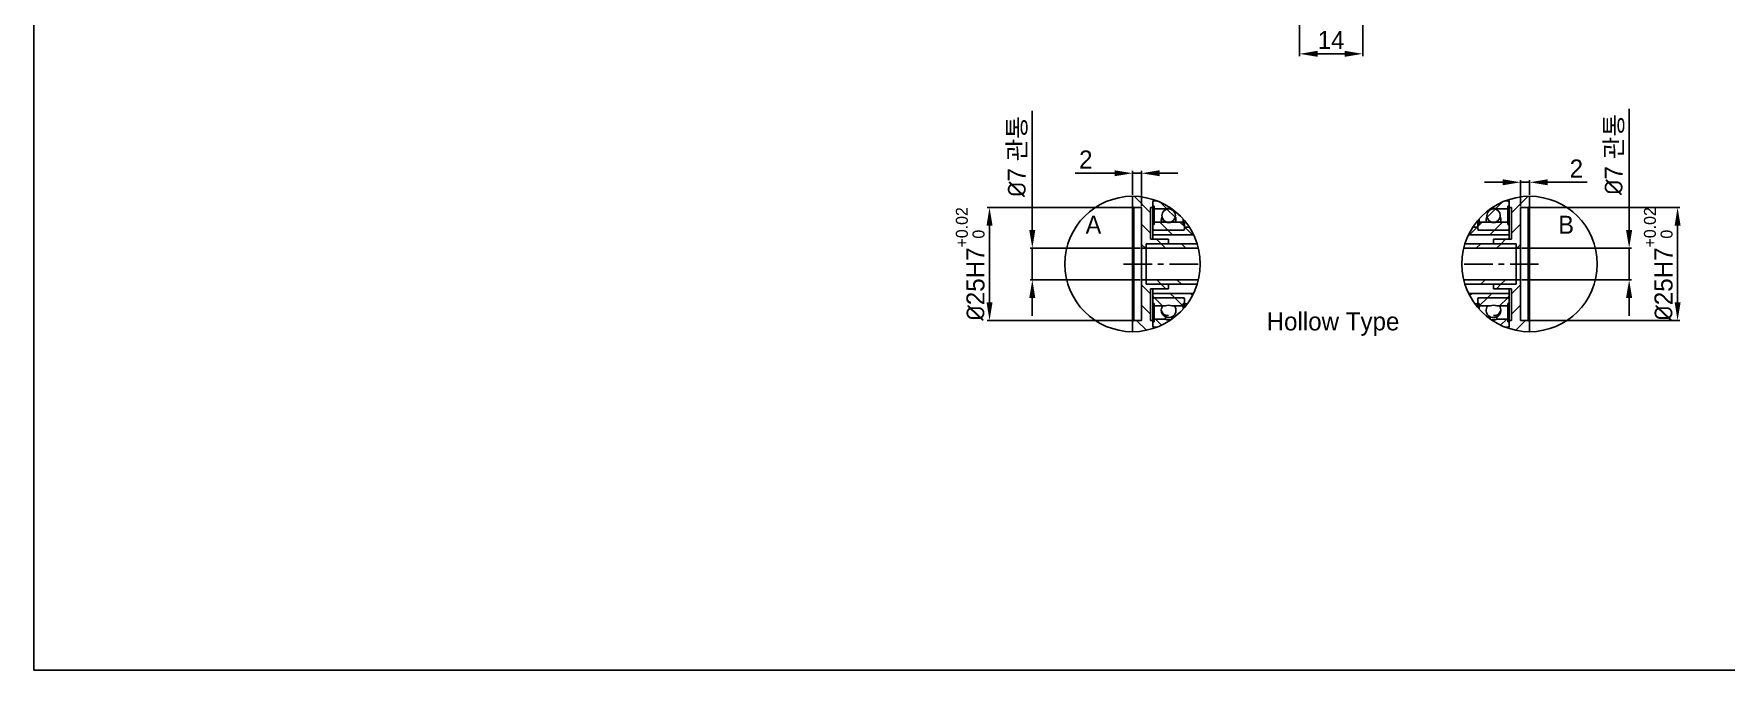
# Model space of a CAD drawing. Header units: millimetres. Extents: x 0 to 594, y 0 to 420.
# Drawn here: x 0 to 375.1, y 0 to 141 of the extents above; entities that cross this region are included whole.
import ezdxf

# ---------------------------------------------------------------- set-up
doc = ezdxf.new("R2010")
doc.units = ezdxf.units.MM
doc.header["$PDSIZE"] = -1
doc.linetypes.add('CENTERX2', pattern=[20.32, 12.7, -2.54, 2.54, -2.54])
for name, color, linetype in [('중심선', 1, 'CENTERX2'), ('치수', 3, 'Continuous'), ('치수선', 3, 'Continuous')]:
    doc.layers.add(name, color=color, linetype=linetype)
doc.styles.add('MtXpl_', font='')
doc.styles.add('누리로봇 문자스타일_20230829', font='GOTHIC.TTF')
doc.styles.get('MtXpl_').set_extended_font_data('Gulim')
doc.dimstyles.new('A2기본 치수스타일', dxfattribs={"dimtxt": 4, "dimasz": 4, "dimexe": 0.5, "dimexo": 0.3, "dimgap": 1, "dimtad": 1, "dimtoh": 1, "dimdec": 1, "dimzin": 12, "dimdsep": 46, "dimtxsty": '누리로봇 문자스타일_20230829', "dimcen": 0.09, "dimclrd": 3, "dimclre": 3, "dimclrt": 3, "dimadec": 0, "dimazin": 3, "dimtm": 1e-09, "dimtfac": 1, "dimtdec": 1, "dimtofl": 0, "dimtmove": 0, "dimatfit": 3, "dimfxl": 1, "dimfrac": 2, "dimarcsym": 0})
doc.dimstyles.new('A3치수선 초과 치수스타일', dxfattribs={"dimtxt": 4, "dimasz": 4, "dimexe": 0.5, "dimexo": 0.3, "dimgap": 1, "dimtad": 1, "dimdec": 1, "dimzin": 12, "dimdsep": 46, "dimtxsty": '누리로봇 문자스타일_20230829', "dimcen": 0.09, "dimclrd": 3, "dimclre": 3, "dimclrt": 3, "dimadec": 0, "dimazin": 3, "dimtm": 1e-09, "dimtfac": 1, "dimtdec": 1, "dimtofl": 0, "dimtmove": 0, "dimatfit": 3, "dimfxl": 1, "dimfrac": 2, "dimarcsym": 0})

# ---------------------------------------------------------------- blocks, each defined once
blk = doc.blocks.new('*D100')
at = {"layer": 'Defpoints', "color": 0}
for p in [(280.5, 145), (294.5, 145.3), (294.5, 136.57)]:
    blk.add_point(p, dxfattribs=at)
at = {"layer": '치수', "color": 3, "lineweight": -2}
for p, q in [((280.5, 144.7), (280.5, 136.07)), ((294.5, 145), (294.5, 136.07)), ((284.5, 136.57), (290.5, 136.57))]:
    blk.add_line(p, q, dxfattribs=at)
at = {"layer": '치수', "color": 3}
for points in [[(284.5, 137.24), (284.5, 135.91), (280.5, 136.57)], [(290.5, 137.24), (290.5, 135.91), (294.5, 136.57)]]:
    blk.add_solid(points, dxfattribs=at)
at = {"layer": '치수', "color": 3, "insert": (287.5, 139.62), "char_height": 4, "attachment_point": 5, "style": '누리로봇 문자스타일_20230829'}
blk.add_mtext('14', dxfattribs=at)
blk = doc.blocks.new('*D114')
at = {"layer": 'Defpoints', "color": 0}
for p in [(331.5, 108.11), (329.5, 102.5), (331.5, 105)]:
    blk.add_point(p, dxfattribs=at)
at = {"layer": '치수', "color": 3, "lineweight": -2}
for p, q in [((325.5, 108.11), (321.5, 108.11)), ((329.5, 102.8), (329.5, 108.61)), ((329.5, 108.11), (331.5, 108.11)), ((331.5, 105.3), (331.5, 108.61)), ((335.5, 108.11), (344.22, 108.11))]:
    blk.add_line(p, q, dxfattribs=at)
at = {"layer": '치수', "color": 3}
for points in [[(325.5, 108.78), (325.5, 107.44), (329.5, 108.11)], [(335.5, 108.78), (335.5, 107.44), (331.5, 108.11)]]:
    blk.add_solid(points, dxfattribs=at)
at = {"layer": '치수', "color": 3, "insert": (341.86, 111.16), "char_height": 4, "attachment_point": 5, "style": '누리로봇 문자스타일_20230829'}
blk.add_mtext('2', dxfattribs=at)
blk = doc.blocks.new('*D115')
at = {"layer": 'Defpoints', "color": 0}
for p in [(331.2, 102.5), (364.29, 102.5), (331.2, 77.5)]:
    blk.add_point(p, dxfattribs=at)
at = {"layer": '치수선', "color": 3, "lineweight": -2}
for p, q in [((331.5, 102.5), (364.79, 102.5)), ((364.29, 81.5), (364.29, 98.5)), ((331.5, 77.5), (364.79, 77.5))]:
    blk.add_line(p, q, dxfattribs=at)
at = {"layer": '치수선', "color": 3}
for points in [[(363.63, 98.5), (364.96, 98.5), (364.29, 102.5)], [(363.63, 81.5), (364.96, 81.5), (364.29, 77.5)]]:
    blk.add_solid(points, dxfattribs=at)
at = {"layer": '치수선', "color": 3, "insert": (360.03, 90), "char_height": 4, "attachment_point": 5, "rotation": 90, "style": '누리로봇 문자스타일_20230829'}
blk.add_mtext('{\\fISOCPEUR|b0|i0|c0|p34;%%C}25H7{\\H0.66x;\\S+0.02^   0;}', dxfattribs=at)
blk = doc.blocks.new('*D116')
at = {"layer": 'Defpoints', "color": 0}
for p in [(329.5, 93.5), (329.5, 86.5), (353.55, 86.5)]:
    blk.add_point(p, dxfattribs=at)
at = {"layer": '치수선', "color": 3, "lineweight": -2}
for p, q in [((353.55, 97.5), (353.55, 124.38)), ((329.8, 93.5), (354.05, 93.5)), ((353.55, 86.5), (353.55, 93.5)), ((329.8, 86.5), (354.05, 86.5)), ((353.55, 82.5), (353.55, 78.5))]:
    blk.add_line(p, q, dxfattribs=at)
at = {"layer": '치수선', "color": 3}
for points in [[(352.88, 97.5), (354.22, 97.5), (353.55, 93.5)], [(352.88, 82.5), (354.22, 82.5), (353.55, 86.5)]]:
    blk.add_solid(points, dxfattribs=at)
at = {"layer": '치수선', "color": 3, "insert": (350.32, 114.26), "char_height": 4, "attachment_point": 5, "rotation": 90, "style": '누리로봇 문자스타일_20230829'}
blk.add_mtext('{\\fISOCPEUR|b0|i0|c0|p34;%%C}7 {\\fGulim|b0|i0|c129|p50;관통}', dxfattribs=at)
blk = doc.blocks.new('*D120')
at = {"layer": 'Defpoints', "color": 0}
for p in [(243.8, 102.5), (211.8, 77.5), (243.8, 77.5)]:
    blk.add_point(p, dxfattribs=at)
at = {"layer": '치수선', "color": 3, "lineweight": -2}
for p, q in [((243.5, 102.5), (211.3, 102.5)), ((211.8, 98.5), (211.8, 81.5)), ((243.5, 77.5), (211.3, 77.5))]:
    blk.add_line(p, q, dxfattribs=at)
at = {"layer": '치수선', "color": 3}
for points in [[(211.13, 98.5), (212.47, 98.5), (211.8, 102.5)], [(211.13, 81.5), (212.47, 81.5), (211.8, 77.5)]]:
    blk.add_solid(points, dxfattribs=at)
at = {"layer": '치수선', "color": 3, "insert": (207.54, 90), "char_height": 4, "attachment_point": 5, "rotation": 90, "style": '누리로봇 문자스타일_20230829'}
blk.add_mtext('{\\fISOCPEUR|b0|i0|c0|p34;%%C}25H7{\\H0.66x;\\S+0.02^   0;}', dxfattribs=at)
blk = doc.blocks.new('*D121')
at = {"layer": 'Defpoints', "color": 0}
for p in [(245.5, 93.5), (221.28, 86.5), (245.5, 86.5)]:
    blk.add_point(p, dxfattribs=at)
at = {"layer": '치수선', "color": 3, "lineweight": -2}
for p, q in [((221.28, 97.5), (221.28, 123.92)), ((245.2, 93.5), (220.78, 93.5)), ((221.28, 86.5), (221.28, 93.5)), ((245.2, 86.5), (220.78, 86.5)), ((221.28, 82.5), (221.28, 78.5))]:
    blk.add_line(p, q, dxfattribs=at)
at = {"layer": '치수선', "color": 3}
for points in [[(220.62, 97.5), (221.95, 97.5), (221.28, 93.5)], [(220.62, 82.5), (221.95, 82.5), (221.28, 86.5)]]:
    blk.add_solid(points, dxfattribs=at)
at = {"layer": '치수선', "color": 3, "insert": (218.05, 113.8), "char_height": 4, "attachment_point": 5, "rotation": 90, "style": '누리로봇 문자스타일_20230829'}
blk.add_mtext('{\\fISOCPEUR|b0|i0|c0|p34;%%C}7 {\\fGulim|b0|i0|c129|p50;관통}', dxfattribs=at)
blk = doc.blocks.new('*D122')
at = {"layer": 'Defpoints', "color": 0}
for p in [(243.5, 110.11), (243.5, 105), (245.5, 102.5)]:
    blk.add_point(p, dxfattribs=at)
at = {"layer": '치수', "color": 3, "lineweight": -2}
for p, q in [((239.5, 110.11), (230.78, 110.11)), ((243.5, 105.3), (243.5, 110.61)), ((245.5, 110.11), (243.5, 110.11)), ((245.5, 102.8), (245.5, 110.61)), ((249.5, 110.11), (253.5, 110.11))]:
    blk.add_line(p, q, dxfattribs=at)
at = {"layer": '치수', "color": 3}
for points in [[(239.5, 110.78), (239.5, 109.45), (243.5, 110.11)], [(249.5, 110.78), (249.5, 109.45), (245.5, 110.11)]]:
    blk.add_solid(points, dxfattribs=at)
at = {"layer": '치수', "color": 3, "insert": (233.14, 113.16), "char_height": 4, "attachment_point": 5, "style": '누리로봇 문자스타일_20230829'}
blk.add_mtext('2', dxfattribs=at)

msp = doc.modelspace()

# ---------------------------------------------------------------- linework, layer by layer
at = {"color": 7, "linetype": 'Continuous', "lineweight": 25}
for p, q in [((243.5, 75), (243.5, 105)), ((243.8, 102.5), (243.5, 102.8)), ((243.8, 77.5), (243.8, 102.5)), ((243.8, 102.5), (245.5, 102.5)), ((245.5, 102.5), (245.5, 77.5)), ((247.5, 102.5), (248, 102.5)), ((247.5, 95.5), (247.5, 102.5)), ((248, 98.75), (248, 103.8)), ((248, 102.8), (248.32, 102.8)), ((248.08, 98.75), (248.08, 102.8)), ((248.2, 104), (248.89, 104)), ((248.32, 102.8), (248.32, 98.75)), ((248.32, 102.2), (250.77, 102.2)), ((250.77, 102.03), (250.77, 102.2)), ((252.23, 102.03), (252.23, 102.2)), ((322.77, 102.03), (322.77, 102.2)), ((324.23, 102.03), (324.23, 102.2)), ((326.68, 102.2), (324.23, 102.2)), ((326.8, 104), (326.11, 104)), ((326.68, 102.8), (326.68, 98.75)), ((327, 102.8), (326.68, 102.8)), ((326.92, 98.75), (326.92, 102.8)), ((327, 98.75), (327, 103.8)), ((327.5, 102.5), (327, 102.5)), ((327.5, 95.5), (327.5, 102.5)), ((331.2, 102.5), (329.5, 102.5)), ((329.5, 102.5), (329.5, 77.5)), ((331.2, 102.5), (331.5, 102.8)), ((331.2, 77.5), (331.2, 102.5)), ((331.5, 75), (331.5, 105)), ((248, 98.75), (248, 95.52)), ((248, 98.75), (248.32, 98.75)), ((248.32, 99.3), (250.77, 99.3)), ((249.95, 99.3), (249.87, 99.8)), ((252.23, 99.3), (254.68, 99.3)), ((254.68, 98.75), (254.68, 100)), ((254.68, 98.75), (255, 98.75)), ((254.92, 99.73), (254.92, 98.75)), ((255, 98.75), (255, 99.63)), ((255, 98.75), (255, 97.7)), ((255, 97.95), (255.2, 98.15)), ((255, 97.94), (255.2, 98.14)), ((255.2, 98.15), (256.1, 98.15)), ((255.2, 98.15), (255.2, 98.14)), ((255.2, 98.14), (256.1, 98.14)), ((256, 98.29), (256, 98.12)), ((319.8, 98.15), (318.9, 98.15)), ((319.8, 98.14), (318.9, 98.14)), ((319, 98.29), (319, 98.12)), ((320, 97.95), (319.8, 98.15)), ((319.8, 98.15), (319.8, 98.14)), ((320, 97.94), (319.8, 98.14)), ((320, 98.75), (320, 99.63)), ((320, 98.75), (320, 97.7)), ((320.32, 98.75), (320, 98.75)), ((320.08, 99.73), (320.08, 98.75)), ((320.32, 98.75), (320.32, 100)), ((322.77, 99.3), (320.32, 99.3)), ((326.68, 99.3), (324.23, 99.3)), ((325.05, 99.3), (325.13, 99.8)), ((327, 98.75), (326.68, 98.75)), ((327, 98.75), (327, 95.52)), ((257.81, 94.5), (246.5, 94.5)), ((246.5, 94.5), (246.5, 85.5)), ((251.5, 95.5), (247.5, 95.5)), ((248, 97.5), (254.8, 97.5)), ((248, 96.5), (257.02, 96.5)), ((251.5, 94.7), (251.3, 94.5)), ((251.5, 94.5), (251.5, 95.5)), ((317.19, 94.5), (328.5, 94.5)), ((327, 96.5), (317.98, 96.5)), ((327, 97.5), (320.2, 97.5)), ((323.5, 95.5), (327.5, 95.5)), ((323.5, 94.5), (323.5, 95.5)), ((323.5, 94.7), (323.7, 94.5)), ((328.5, 94.5), (328.5, 85.5)), ((245.5, 93.5), (258.09, 93.5)), ((329.5, 93.5), (316.91, 93.5)), ((258.09, 86.5), (245.5, 86.5)), ((316.91, 86.5), (329.5, 86.5)), ((246.5, 85.5), (257.81, 85.5)), ((247.5, 84.5), (251.5, 84.5)), ((247.5, 77.5), (247.5, 84.5)), ((248, 84.5), (248, 76.2)), ((257.02, 83.5), (248, 83.5)), ((251.3, 85.5), (251.5, 85.3)), ((251.5, 84.5), (251.5, 85.5)), ((328.5, 85.5), (317.19, 85.5)), ((317.98, 83.5), (327, 83.5)), ((323.5, 84.5), (323.5, 85.5)), ((323.7, 85.5), (323.5, 85.3)), ((327.5, 84.5), (323.5, 84.5)), ((327, 84.5), (327, 76.2)), ((327.5, 77.5), (327.5, 84.5)), ((254.8, 82.5), (248, 82.5)), ((248.32, 81.25), (248, 81.25)), ((248.08, 77.2), (248.08, 81.25)), ((248.32, 81.25), (248.32, 77.2)), ((250.77, 80.7), (248.32, 80.7)), ((254.68, 80.7), (252.23, 80.7)), ((254.68, 80), (254.68, 81.25)), ((255, 81.25), (254.68, 81.25)), ((254.92, 81.25), (254.92, 80.27)), ((255, 82.3), (255, 80.37)), ((255.2, 81.15), (255, 81.35)), ((255.2, 81.15), (255, 81.35)), ((255.61, 81.15), (255.2, 81.15)), ((255.2, 81.15), (255.2, 81.15)), ((255.61, 81.15), (255.2, 81.15)), ((255.5, 81), (255.5, 81.15)), ((319.39, 81.15), (319.8, 81.15)), ((319.39, 81.15), (319.8, 81.15)), ((319.5, 81), (319.5, 81.15)), ((319.8, 81.15), (320, 81.35)), ((319.8, 81.15), (320, 81.35)), ((319.8, 81.15), (319.8, 81.15)), ((320, 82.3), (320, 80.37)), ((320, 81.25), (320.32, 81.25)), ((320.08, 81.25), (320.08, 80.27)), ((320.2, 82.5), (327, 82.5)), ((320.32, 80), (320.32, 81.25)), ((320.32, 80.7), (322.77, 80.7)), ((324.23, 80.7), (326.68, 80.7)), ((326.68, 81.25), (326.68, 77.2)), ((326.68, 81.25), (327, 81.25)), ((326.92, 77.2), (326.92, 81.25)), ((243.5, 77.2), (243.8, 77.5)), ((245.5, 77.5), (243.8, 77.5)), ((248, 77.5), (247.5, 77.5)), ((248.32, 77.2), (248, 77.2)), ((248.89, 76), (248.2, 76)), ((250.77, 77.8), (248.32, 77.8)), ((250.77, 77.8), (250.77, 78.29)), ((252.23, 77.8), (252.23, 78.29)), ((322.77, 77.8), (322.77, 78.29)), ((324.23, 77.8), (324.23, 78.29)), ((324.23, 77.8), (326.68, 77.8)), ((326.11, 76), (326.8, 76)), ((326.68, 77.2), (327, 77.2)), ((327, 77.5), (327.5, 77.5)), ((329.5, 77.5), (331.2, 77.5)), ((331.5, 77.2), (331.2, 77.5))]:
    msp.add_line(p, q, dxfattribs=at)
at = {"color": 4, "linetype": 'Continuous', "lineweight": 18}
for p, q in [((247.5, 101.32), (243.82, 105)), ((251.01, 102.3), (249.61, 103.7)), ((252.94, 100.37), (251.13, 102.17)), ((322.06, 100.37), (323.87, 102.17)), ((323.99, 102.3), (325.39, 103.7)), ((327.5, 101.32), (331.18, 105)), ((247.5, 96.83), (245.5, 98.83)), ((251.32, 97.5), (249.52, 99.3)), ((255, 98.31), (254.01, 99.3)), ((256.81, 96.5), (255.19, 98.12)), ((318.19, 96.5), (319.81, 98.12)), ((320, 98.31), (320.99, 99.3)), ((323.68, 97.5), (325.48, 99.3)), ((327.5, 96.83), (329.5, 98.83)), ((246.34, 93.5), (245.5, 94.34)), ((249.83, 94.5), (248.83, 95.5)), ((250.83, 93.5), (249.83, 94.5)), ((252.32, 96.5), (251.32, 97.5)), ((255.32, 93.5), (254.32, 94.5)), ((319.68, 93.5), (320.68, 94.5)), ((322.68, 96.5), (323.68, 97.5)), ((324.17, 93.5), (325.17, 94.5)), ((325.17, 94.5), (326.17, 95.5)), ((328.66, 93.5), (329.5, 94.34)), ((249.85, 85.5), (248.85, 86.5)), ((254.34, 85.5), (253.34, 86.5)), ((258.03, 86.29), (257.83, 86.5)), ((316.97, 86.29), (317.17, 86.5)), ((320.66, 85.5), (321.66, 86.5)), ((325.15, 85.5), (326.15, 86.5)), ((247.5, 83.36), (245.5, 85.36)), ((248.36, 82.5), (248, 82.86)), ((250.85, 84.5), (249.85, 85.5)), ((252.85, 82.5), (251.85, 83.5)), ((256.79, 83.05), (256.34, 83.5)), ((318.21, 83.05), (318.66, 83.5)), ((322.15, 82.5), (323.15, 83.5)), ((324.15, 84.5), (325.15, 85.5)), ((326.64, 82.5), (327, 82.86)), ((327.5, 83.36), (329.5, 85.36)), ((247.5, 78.87), (245.5, 80.87)), ((250.16, 80.7), (248.36, 82.5)), ((254.65, 80.7), (252.85, 82.5)), ((320.35, 80.7), (322.15, 82.5)), ((324.84, 80.7), (326.64, 82.5)), ((327.5, 78.87), (329.5, 80.87)), ((246.56, 75.32), (244.38, 77.5)), ((249.92, 76.45), (248.57, 77.8)), ((325.08, 76.45), (326.43, 77.8)), ((328.44, 75.32), (330.62, 77.5))]:
    msp.add_line(p, q, dxfattribs=at)
at = {"color": 8, "linetype": 'Continuous', "lineweight": 25}
for p, q in [((248.2, 104), (248.2, 103.98)), ((326.8, 104), (326.8, 103.98)), ((249.87, 99.8), (249.9, 99.6)), ((249.9, 99.6), (250.04, 99.3)), ((325.1, 99.6), (324.96, 99.3)), ((325.13, 99.8), (325.1, 99.6)), ((248.2, 76.02), (248.2, 76)), ((326.8, 76.02), (326.8, 76))]:
    msp.add_line(p, q, dxfattribs=at)
at = {"color": 7, "linetype": 'Continuous', "lineweight": 18}
for p, q in [((248.08, 99.45), (248.32, 99.69)), ((326.92, 99.45), (326.68, 99.69)), ((248.28, 77.2), (248.32, 77.24)), ((326.72, 77.2), (326.68, 77.24))]:
    msp.add_line(p, q, dxfattribs=at)
msp.add_lwpolyline([(0, 420), (594, 420), (594, 0), (0, 0)], close=True)
at = {"color": 6}
for centre in [(243.5, 90), (331.5, 90)]:
    msp.add_circle(centre, 15, dxfattribs=at)
at = {"color": 7, "linetype": 'Continuous', "lineweight": 25}
for centre in [(251.5, 100.73), (323.5, 100.73)]:
    msp.add_circle(centre, 1.49, dxfattribs=at)
for centre, radius, start, end in [((248.2, 103.8), 0.2, 90, 180), ((248.3, 103.7), 0.3, 90, 180), ((251.5, 100.75), 1.63, 64.0174, 116.8353), ((323.5, 100.75), 1.63, 63.1647, 115.9826), ((326.7, 103.7), 0.3, 0, 90), ((326.8, 103.8), 0.2, 0, 90), ((248.3, 97.8), 0.3, 180, 270), ((251.5, 99.8), 1.62, 154.8405, 180), ((251.5, 100.75), 1.63, 243.1647, 296.8353), ((251.5, 99.8), 1.63, 341.9714, 25.1595), ((254.7, 97.8), 0.3, 270, 0), ((254.8, 97.7), 0.2, 270, 0), ((320.3, 97.8), 0.3, 180, 270), ((320.2, 97.7), 0.2, 180, 270), ((323.5, 99.8), 1.63, 154.8405, 198.0286), ((323.5, 100.75), 1.63, 243.1647, 296.8353), ((323.5, 99.8), 1.62, 0, 25.1595), ((326.7, 97.8), 0.3, 270, 0), ((248.3, 82.2), 0.3, 90, 180), ((251.5, 79.74), 1.63, 143.6463, 36.3537), ((251.5, 79.25), 1.63, 63.1647, 116.8353), ((254.7, 82.2), 0.3, 0, 90), ((254.8, 82.3), 0.2, 0, 90), ((320.2, 82.3), 0.2, 90, 180), ((320.3, 82.2), 0.3, 90, 180), ((323.5, 79.74), 1.63, 143.6463, 36.3537), ((323.5, 79.25), 1.63, 63.1647, 116.8353), ((326.7, 82.2), 0.3, 360, 90), ((248.3, 76.3), 0.3, 180, 270), ((248.2, 76.2), 0.2, 180, 270), ((251.5, 79.25), 1.63, 243.1647, 296.8353), ((323.5, 79.25), 1.63, 243.1647, 296.8353), ((326.7, 76.3), 0.3, 270, 0), ((326.8, 76.2), 0.2, 270, 0)]:
    msp.add_arc(centre, radius, start, end, dxfattribs=at)
at = {"color": 8, "linetype": 'Continuous', "lineweight": 25}
for centre, start, end in [((251.29, 80.02), 191.1339, 278.3374), ((323.71, 80.02), 261.6626, 348.8661)]:
    msp.add_arc(centre, 1.44, start, end, dxfattribs=at)
at = {"layer": '중심선', "ltscale": 0.5}
for p, q in [((241.5, 90), (258.5, 90)), ((333.5, 90), (316.5, 90))]:
    msp.add_line(p, q, dxfattribs=at)

# ---------------------------------------------------------------- texts
at = {"color": 3, "style": 'MtXpl_'}
for s, p in [('A', (233.09, 96.7)), ('B', (337.84, 96.7))]:
    msp.add_text(s, height=4, dxfattribs=at).set_placement(p)
at = {"color": 3, "ltscale": 0.5, "insert": (273.21, 76.68), "char_height": 4, "attachment_point": 4, "style": '누리로봇 문자스타일_20230829'}
msp.add_mtext_dynamic_manual_height_columns('Hollow Type', width=96.9919, gutter_width=7.94, heights=[21.82], dxfattribs=at)

# ---------------------------------------------------------------- dimensions: what is measured, and where the dimension line sits
at = {"layer": '치수'}
dim = msp.add_linear_dim(base=(294.5, 136.57), p1=(280.5, 145), p2=(294.5, 145.3), dimstyle='A2기본 치수스타일', dxfattribs=at)
dim.commit()
dim.dimension.update_dxf_attribs({"geometry": '*D100', "text_midpoint": (287.5, 136.57), "dimtype": 160})
for base, p1, p2, picture, middle in [((243.5, 110.11), (245.5, 102.5), (243.5, 105), '*D122', (233.14, 113.16)), ((331.5, 108.11), (329.5, 102.5), (331.5, 105), '*D114', (341.86, 111.16))]:
    dim = msp.add_linear_dim(base=base, p1=p1, p2=p2, dimstyle='A2기본 치수스타일', override={"dimtofl": 1}, dxfattribs=at)
    dim.commit()
    dim.dimension.update_dxf_attribs({"geometry": picture, "text_midpoint": middle})
at = {"layer": '치수선'}
for base, p1, p2, text, picture, middle in [((221.28, 86.5), (245.5, 93.5), (245.5, 86.5), '{\\fISOCPEUR|b0|i0|c0|p34;%%C}<> {\\fGulim|b0|i0|c129|p50;관통}', '*D121', (221.28, 113.8)), ((353.55, 86.5), (329.5, 93.5), (329.5, 86.5), '{\\fISOCPEUR|b0|i0|c0|p34;%%C}<> {\\fGulim|b0|i0|c129|p50;관통}', '*D116', (353.55, 114.26)), ((211.8, 77.5), (243.8, 102.5), (243.8, 77.5), '{\\fISOCPEUR|b0|i0|c0|p34;%%C}<>H7{\\H0.66x;\\S+0.02^   0;}', '*D120', (211.8, 90))]:
    dim = msp.add_linear_dim(base=base, p1=p1, p2=p2, angle=90, text=text, dimstyle='A3치수선 초과 치수스타일', override={"dimtofl": 1}, dxfattribs=at)
    dim.commit()
    dim.dimension.update_dxf_attribs({"geometry": picture, "text_midpoint": middle, "dimtype": 160})
dim = msp.add_linear_dim(base=(364.29, 102.5), p1=(331.2, 77.5), p2=(331.2, 102.5), angle=90, text='{\\fISOCPEUR|b0|i0|c0|p34;%%C}<>H7{\\H0.66x;\\S+0.02^   0;}', dimstyle='A3치수선 초과 치수스타일', dxfattribs=at)
dim.commit()
dim.dimension.update_dxf_attribs({"geometry": '*D115', "text_midpoint": (364.29, 90), "dimtype": 160})

doc.saveas('drawing.dxf')
